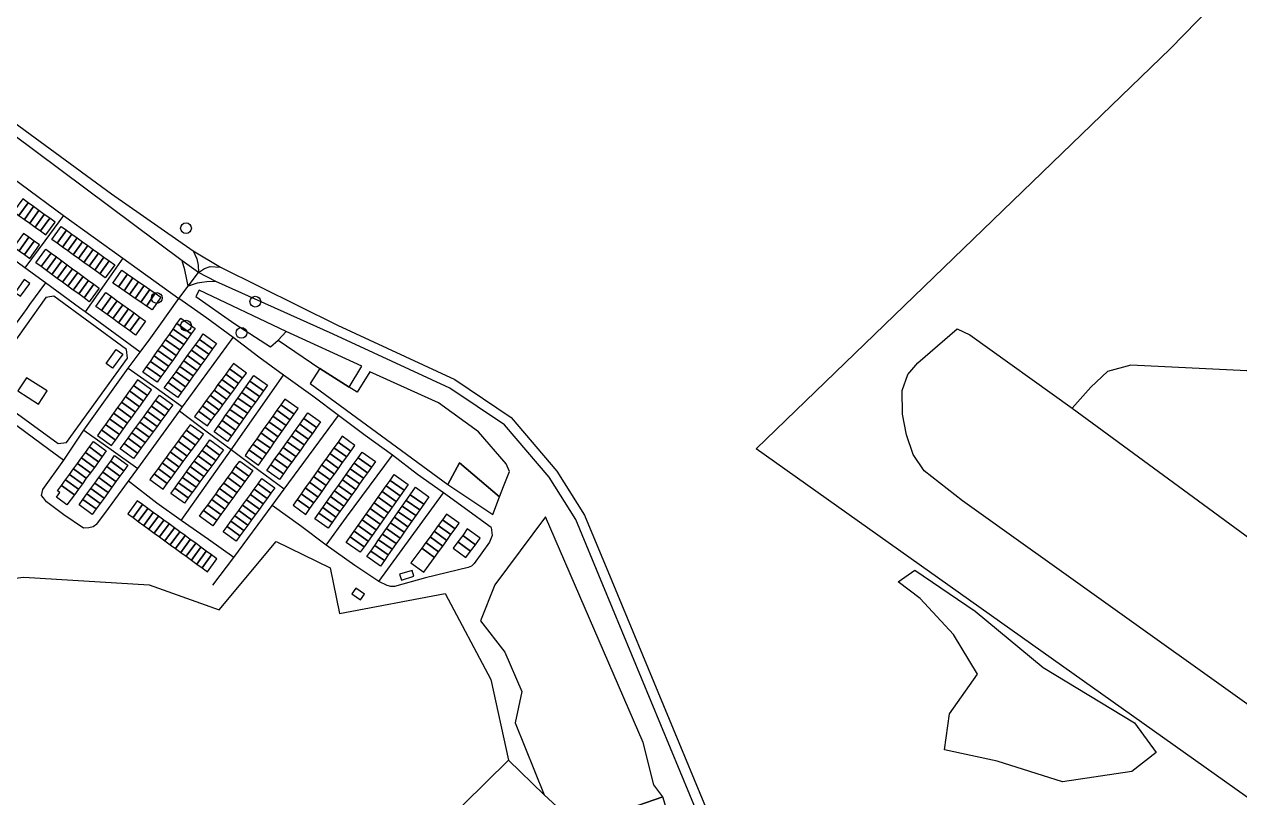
# Model space of a CAD drawing. Header units: metres. Extents: x 11276530 to 11306586, y 355867 to 367650.
# Drawn here: x 11291141 to 11292273, y 359046 to 359766 of the extents above; entities that cross this region are included whole.
import ezdxf

# ---------------------------------------------------------------- set-up
doc = ezdxf.new("R2010")
doc.units = ezdxf.units.M
for name, color, linetype in [('AMENITY', 6, 'Continuous'), ('BUILDING', 8, 'Continuous'), ('HIGHWAY_OTHER', 7, 'Continuous'), ('HIGHWAY_RESIDENTIAL', 7, 'Continuous'), ('HIGHWAY_SECONDARY', 4, 'Continuous'), ('HIGHWAY_SERVICE', 8, 'Continuous'), ('LANDUSE', 2, 'Continuous'), ('MISC', 8, 'Continuous'), ('NATURAL_OTHER', 7, 'Continuous'), ('NATURAL_WATER', 5, 'Continuous')]:
    doc.layers.add(name, color=color, linetype=linetype)

msp = doc.modelspace()

# ---------------------------------------------------------------- linework, layer by layer
at = {"layer": 'AMENITY'}
for centre in [(11291264.8, 359511.1), (11291292, 359485.3), (11291343.6, 359478.6)]:
    msp.add_circle(centre, 5, dxfattribs=at)
at = {"layer": 'BUILDING'}
for points in [[(11291131.5, 359591.5), (11291136.5, 359587.9), (11291145.1, 359599.8), (11291140.1, 359603.4), (11291131.5, 359591.5)], [(11291136.5, 359587.9), (11291141.6, 359584.3), (11291150.1, 359596.2), (11291145.1, 359599.8), (11291136.5, 359587.9)], [(11291141.6, 359584.3), (11291146.6, 359580.7), (11291155.1, 359592.6), (11291150.1, 359596.2), (11291141.6, 359584.3)], [(11291146.6, 359580.7), (11291151.6, 359577.1), (11291160.1, 359589), (11291155.1, 359592.6), (11291146.6, 359580.7)], [(11291151.6, 359577.1), (11291156.6, 359573.5), (11291165.1, 359585.4), (11291160.1, 359589), (11291151.6, 359577.1)], [(11291156.6, 359573.5), (11291161.6, 359569.9), (11291170.1, 359581.8), (11291165.1, 359585.4), (11291156.6, 359573.5)], [(11291131.7, 359558.7), (11291136.7, 359555.1), (11291145.7, 359567.7), (11291140.8, 359571.3), (11291131.7, 359558.7)], [(11291175.7, 359577.8), (11291180.7, 359574.2), (11291172.1, 359562.1), (11291167.1, 359565.7), (11291175.7, 359577.8)], [(11291180.7, 359574.2), (11291185.7, 359570.6), (11291177, 359558.5), (11291172.1, 359562.1), (11291180.7, 359574.2)], [(11291185.7, 359570.6), (11291190.7, 359567), (11291182, 359555), (11291177, 359558.5), (11291185.7, 359570.6)], [(11291136.7, 359555.1), (11291141.6, 359551.6), (11291150.7, 359564.1), (11291145.7, 359567.7), (11291136.7, 359555.1)], [(11291141.6, 359551.6), (11291146.6, 359548), (11291155.6, 359560.6), (11291150.7, 359564.1), (11291141.6, 359551.6)], [(11291190.7, 359567), (11291195.7, 359563.5), (11291187, 359551.4), (11291182, 359555), (11291190.7, 359567)], [(11291195.7, 359563.5), (11291200.7, 359559.9), (11291192, 359547.8), (11291187, 359551.4), (11291195.7, 359563.5)], [(11291200.7, 359559.9), (11291205.6, 359556.3), (11291197, 359544.2), (11291192, 359547.8), (11291200.7, 359559.9)], [(11291161.4, 359556.5), (11291166.4, 359552.9), (11291157.2, 359540.3), (11291152.2, 359543.9), (11291161.4, 359556.5)], [(11291166.4, 359552.9), (11291171.4, 359549.3), (11291162.2, 359536.6), (11291157.2, 359540.3), (11291166.4, 359552.9)], [(11291171.4, 359549.3), (11291176.3, 359545.6), (11291167.2, 359533), (11291162.2, 359536.6), (11291171.4, 359549.3)], [(11291205.6, 359556.3), (11291210.6, 359552.7), (11291202, 359540.7), (11291197, 359544.2), (11291205.6, 359556.3)], [(11291210.6, 359552.7), (11291215.6, 359549.2), (11291207, 359537.1), (11291202, 359540.7), (11291210.6, 359552.7)], [(11291215.6, 359549.2), (11291220.6, 359545.6), (11291211.9, 359533.5), (11291207, 359537.1), (11291215.6, 359549.2)], [(11291176.3, 359545.6), (11291181.3, 359542), (11291172.1, 359529.4), (11291167.2, 359533), (11291176.3, 359545.6)], [(11291181.3, 359542), (11291186.3, 359538.4), (11291177.1, 359525.8), (11291172.1, 359529.4), (11291181.3, 359542)], [(11291186.3, 359538.4), (11291191.3, 359534.7), (11291182.1, 359522.1), (11291177.1, 359525.8), (11291186.3, 359538.4)], [(11291220.6, 359545.6), (11291225.6, 359542), (11291216.9, 359529.9), (11291211.9, 359533.5), (11291220.6, 359545.6)], [(11291232.2, 359537), (11291237.4, 359533.4), (11291229.1, 359521.4), (11291223.9, 359525), (11291232.2, 359537)], [(11291133, 359516.3), (11291138, 359512.7), (11291146.5, 359524.7), (11291141.4, 359528.3), (11291133, 359516.3)], [(11291191.3, 359534.7), (11291196.3, 359531.1), (11291187.1, 359518.5), (11291182.1, 359522.1), (11291191.3, 359534.7)], [(11291196.3, 359531.1), (11291201.3, 359527.5), (11291192.1, 359514.9), (11291187.1, 359518.5), (11291196.3, 359531.1)], [(11291201.3, 359527.5), (11291206.2, 359523.9), (11291197.1, 359511.3), (11291192.1, 359514.9), (11291201.3, 359527.5)], [(11291237.4, 359533.4), (11291242.6, 359529.8), (11291234.3, 359517.8), (11291229.1, 359521.4), (11291237.4, 359533.4)], [(11291242.6, 359529.8), (11291247.8, 359526.3), (11291239.5, 359514.3), (11291234.3, 359517.8), (11291242.6, 359529.8)], [(11291247.8, 359526.3), (11291253, 359522.7), (11291244.7, 359510.7), (11291239.5, 359514.3), (11291247.8, 359526.3)], [(11291206.2, 359523.9), (11291211.2, 359520.2), (11291202, 359507.6), (11291197.1, 359511.3), (11291206.2, 359523.9)], [(11291217.4, 359516.3), (11291222.7, 359512.4), (11291213.3, 359499.5), (11291208, 359503.3), (11291217.4, 359516.3)], [(11291253, 359522.7), (11291258.2, 359519.1), (11291249.9, 359507.1), (11291244.7, 359510.7), (11291253, 359522.7)], [(11291258.2, 359519.1), (11291263.4, 359515.6), (11291255.2, 359503.6), (11291249.9, 359507.1), (11291258.2, 359519.1)], [(11291263.4, 359515.6), (11291268.6, 359512), (11291260.4, 359500), (11291255.2, 359503.6), (11291263.4, 359515.6)], [(11291222.7, 359512.4), (11291228, 359508.6), (11291218.6, 359495.7), (11291213.3, 359499.5), (11291222.7, 359512.4)], [(11291228, 359508.6), (11291233.2, 359504.8), (11291223.9, 359491.9), (11291218.6, 359495.7), (11291228, 359508.6)], [(11291233.2, 359504.8), (11291238.5, 359501), (11291229.1, 359488.1), (11291223.9, 359491.9), (11291233.2, 359504.8)], [(11291238.5, 359501), (11291243.8, 359497.2), (11291234.4, 359484.2), (11291229.1, 359488.1), (11291238.5, 359501)], [(11291243.8, 359497.2), (11291249, 359493.4), (11291239.7, 359480.4), (11291234.4, 359484.2), (11291243.8, 359497.2)], [(11291249, 359493.4), (11291254.3, 359489.6), (11291244.9, 359476.6), (11291239.7, 359480.4), (11291249, 359493.4)], [(11291283.5, 359487.2), (11291287.1, 359492.2), (11291300.4, 359482.8), (11291296.9, 359477.8), (11291283.5, 359487.2)], [(11291276.5, 359477.1), (11291280, 359482.2), (11291293.4, 359472.7), (11291289.9, 359467.7), (11291276.5, 359477.1)], [(11291280, 359482.2), (11291283.5, 359487.2), (11291296.9, 359477.8), (11291293.4, 359472.7), (11291280, 359482.2)], [(11291269.4, 359467.1), (11291273, 359472.1), (11291286.3, 359462.7), (11291282.8, 359457.7), (11291269.4, 359467.1)], [(11291273, 359472.1), (11291276.5, 359477.1), (11291289.9, 359467.7), (11291286.3, 359462.7), (11291273, 359472.1)], [(11291300.7, 359467.6), (11291304.4, 359472.6), (11291316.8, 359463.7), (11291313.2, 359458.7), (11291300.7, 359467.6)], [(11291304.4, 359472.6), (11291308, 359477.6), (11291320.4, 359468.7), (11291316.8, 359463.7), (11291304.4, 359472.6)], [(11291258.9, 359452.1), (11291262.4, 359457.1), (11291275.7, 359447.7), (11291272.2, 359442.7), (11291258.9, 359452.1)], [(11291262.4, 359457.1), (11291265.9, 359462.1), (11291279.3, 359452.7), (11291275.7, 359447.7), (11291262.4, 359457.1)], [(11291265.9, 359462.1), (11291269.4, 359467.1), (11291282.8, 359457.7), (11291279.3, 359452.7), (11291265.9, 359462.1)], [(11291289.9, 359452.5), (11291293.5, 359457.5), (11291305.9, 359448.6), (11291302.3, 359443.6), (11291289.9, 359452.5)], [(11291293.5, 359457.5), (11291297.1, 359462.5), (11291309.6, 359453.6), (11291305.9, 359448.6), (11291293.5, 359457.5)], [(11291297.1, 359462.5), (11291300.7, 359467.6), (11291313.2, 359458.7), (11291309.6, 359453.6), (11291297.1, 359462.5)], [(11291251.8, 359442.1), (11291255.3, 359447.1), (11291268.7, 359437.7), (11291265.2, 359432.7), (11291251.8, 359442.1)], [(11291255.3, 359447.1), (11291258.9, 359452.1), (11291272.2, 359442.7), (11291268.7, 359437.7), (11291255.3, 359447.1)], [(11291282.7, 359442.4), (11291286.3, 359447.4), (11291298.7, 359438.5), (11291295.1, 359433.5), (11291282.7, 359442.4)], [(11291286.3, 359447.4), (11291289.9, 359452.5), (11291302.3, 359443.6), (11291298.7, 359438.5), (11291286.3, 359447.4)], [(11291344.6, 359436.3), (11291348.2, 359441.2), (11291336.2, 359450), (11291332.6, 359445.1), (11291344.6, 359436.3)], [(11291256.2, 359420.3), (11291259.9, 359425.5), (11291246.9, 359434.9), (11291243.2, 359429.7), (11291256.2, 359420.3)], [(11291275.4, 359432.3), (11291279.1, 359437.4), (11291291.5, 359428.4), (11291287.9, 359423.4), (11291275.4, 359432.3)], [(11291279.1, 359437.4), (11291282.7, 359442.4), (11291295.1, 359433.5), (11291291.5, 359428.4), (11291279.1, 359437.4)], [(11291333.7, 359421.5), (11291337.3, 359426.5), (11291325.4, 359435.3), (11291321.7, 359430.4), (11291333.7, 359421.5)], [(11291337.3, 359426.5), (11291340.9, 359431.4), (11291329, 359440.2), (11291325.4, 359435.3), (11291337.3, 359426.5)], [(11291340.9, 359431.4), (11291344.6, 359436.3), (11291332.6, 359445.1), (11291329, 359440.2), (11291340.9, 359431.4)], [(11291351.4, 359433.6), (11291355.2, 359438.8), (11291367.7, 359429.9), (11291364, 359424.6), (11291351.4, 359433.6)], [(11291248.7, 359409.9), (11291252.5, 359415.1), (11291239.4, 359424.5), (11291235.7, 359419.3), (11291248.7, 359409.9)], [(11291252.5, 359415.1), (11291256.2, 359420.3), (11291243.2, 359429.7), (11291239.4, 359424.5), (11291252.5, 359415.1)], [(11291271.8, 359427.3), (11291275.4, 359432.3), (11291287.9, 359423.4), (11291284.3, 359418.4), (11291271.8, 359427.3)], [(11291326.4, 359411.7), (11291330, 359416.6), (11291318.1, 359425.4), (11291314.5, 359420.5), (11291326.4, 359411.7)], [(11291330, 359416.6), (11291333.7, 359421.5), (11291321.7, 359430.4), (11291318.1, 359425.4), (11291330, 359416.6)], [(11291340.3, 359417.9), (11291344, 359423.1), (11291356.6, 359414.2), (11291352.8, 359409), (11291340.3, 359417.9)], [(11291344, 359423.1), (11291347.7, 359428.3), (11291360.3, 359419.4), (11291356.6, 359414.2), (11291344, 359423.1)], [(11291347.7, 359428.3), (11291351.4, 359433.6), (11291364, 359424.6), (11291360.3, 359419.4), (11291347.7, 359428.3)], [(11291241.2, 359399.6), (11291245, 359404.8), (11291232, 359414.2), (11291228.2, 359409), (11291241.2, 359399.6)], [(11291245, 359404.8), (11291248.7, 359409.9), (11291235.7, 359419.3), (11291232, 359414.2), (11291245, 359404.8)], [(11291260, 359410.5), (11291263.7, 359415.5), (11291276, 359406.5), (11291272.3, 359401.5), (11291260, 359410.5)], [(11291263.7, 359415.5), (11291267.4, 359420.5), (11291279.7, 359411.5), (11291276, 359406.5), (11291263.7, 359415.5)], [(11291319.1, 359401.9), (11291322.8, 359406.8), (11291310.8, 359415.6), (11291307.2, 359410.7), (11291319.1, 359401.9)], [(11291322.8, 359406.8), (11291326.4, 359411.7), (11291314.5, 359420.5), (11291310.8, 359415.6), (11291322.8, 359406.8)], [(11291332.9, 359407.4), (11291336.6, 359412.6), (11291349.1, 359403.8), (11291345.4, 359398.5), (11291332.9, 359407.4)], [(11291336.6, 359412.6), (11291340.3, 359417.9), (11291352.8, 359409), (11291349.1, 359403.8), (11291336.6, 359412.6)], [(11291389, 359397.7), (11291392.7, 359403), (11291380.2, 359411.7), (11291376.5, 359406.5), (11291389, 359397.7)], [(11291392.7, 359403), (11291396.4, 359408.2), (11291383.9, 359417), (11291380.2, 359411.7), (11291392.7, 359403)], [(11291233.8, 359389.2), (11291237.5, 359394.4), (11291224.5, 359403.8), (11291220.7, 359398.6), (11291233.8, 359389.2)], [(11291237.5, 359394.4), (11291241.2, 359399.6), (11291228.2, 359409), (11291224.5, 359403.8), (11291237.5, 359394.4)], [(11291249, 359395.5), (11291252.7, 359400.5), (11291265, 359391.5), (11291261.3, 359386.5), (11291249, 359395.5)], [(11291252.7, 359400.5), (11291256.3, 359405.5), (11291268.7, 359396.5), (11291265, 359391.5), (11291252.7, 359400.5)], [(11291256.3, 359405.5), (11291260, 359410.5), (11291272.3, 359401.5), (11291268.7, 359396.5), (11291256.3, 359405.5)], [(11291311.9, 359392), (11291315.5, 359397), (11291303.6, 359405.8), (11291299.9, 359400.9), (11291311.9, 359392)], [(11291315.5, 359397), (11291319.1, 359401.9), (11291307.2, 359410.7), (11291303.6, 359405.8), (11291315.5, 359397)], [(11291325.5, 359397), (11291329.2, 359402.2), (11291341.7, 359393.3), (11291338, 359388.1), (11291325.5, 359397)], [(11291329.2, 359402.2), (11291332.9, 359407.4), (11291345.4, 359398.5), (11291341.7, 359393.3), (11291329.2, 359402.2)], [(11291381.6, 359387.2), (11291385.3, 359392.4), (11291372.8, 359401.2), (11291369.1, 359395.9), (11291381.6, 359387.2)], [(11291385.3, 359392.4), (11291389, 359397.7), (11291376.5, 359406.5), (11291372.8, 359401.2), (11291385.3, 359392.4)], [(11291401.6, 359398.8), (11291405.4, 359404.2), (11291417.3, 359395.8), (11291413.4, 359390.4), (11291401.6, 359398.8)], [(11291226.3, 359378.8), (11291230, 359384), (11291217, 359393.4), (11291213.2, 359388.2), (11291226.3, 359378.8)], [(11291230, 359384), (11291233.8, 359389.2), (11291220.7, 359398.6), (11291217, 359393.4), (11291230, 359384)], [(11291241.7, 359385.5), (11291245.3, 359390.5), (11291257.7, 359381.5), (11291254, 359376.5), (11291241.7, 359385.5)], [(11291245.3, 359390.5), (11291249, 359395.5), (11291261.3, 359386.5), (11291257.7, 359381.5), (11291245.3, 359390.5)], [(11291304.4, 359379.1), (11291308.2, 359384.2), (11291295.9, 359393.1), (11291292.2, 359388.1), (11291304.4, 359379.1)], [(11291318.1, 359386.5), (11291321.8, 359391.8), (11291334.3, 359382.8), (11291330.6, 359377.6), (11291318.1, 359386.5)], [(11291321.8, 359391.8), (11291325.5, 359397), (11291338, 359388.1), (11291334.3, 359382.8), (11291321.8, 359391.8)], [(11291374.2, 359376.6), (11291377.9, 359381.9), (11291365.4, 359390.7), (11291361.7, 359385.4), (11291374.2, 359376.6)], [(11291377.9, 359381.9), (11291381.6, 359387.2), (11291369.1, 359395.9), (11291365.4, 359390.7), (11291377.9, 359381.9)], [(11291393.9, 359388.1), (11291397.8, 359393.5), (11291409.6, 359385), (11291405.8, 359379.7), (11291393.9, 359388.1)], [(11291397.8, 359393.5), (11291401.6, 359398.8), (11291413.4, 359390.4), (11291409.6, 359385), (11291397.8, 359393.5)], [(11291222.5, 359373.6), (11291226.3, 359378.8), (11291213.2, 359388.2), (11291209.5, 359383), (11291222.5, 359373.6)], [(11291234.3, 359375.5), (11291238, 359380.5), (11291250.3, 359371.5), (11291246.7, 359366.5), (11291234.3, 359375.5)], [(11291238, 359380.5), (11291241.7, 359385.5), (11291254, 359376.5), (11291250.3, 359371.5), (11291238, 359380.5)], [(11291293.2, 359363.8), (11291296.9, 359368.9), (11291284.7, 359377.9), (11291280.9, 359372.8), (11291293.2, 359363.8)], [(11291296.9, 359368.9), (11291300.7, 359374), (11291288.4, 359383), (11291284.7, 359377.9), (11291296.9, 359368.9)], [(11291300.7, 359374), (11291304.4, 359379.1), (11291292.2, 359388.1), (11291288.4, 359383), (11291300.7, 359374)], [(11291310.6, 359374), (11291314.2, 359379), (11291326.8, 359369.8), (11291323.2, 359364.8), (11291310.6, 359374)], [(11291366.8, 359366.1), (11291370.5, 359371.4), (11291358, 359380.1), (11291354.3, 359374.9), (11291366.8, 359366.1)], [(11291370.5, 359371.4), (11291374.2, 359376.6), (11291361.7, 359385.4), (11291358, 359380.1), (11291370.5, 359371.4)], [(11291386.3, 359377.3), (11291390.1, 359382.7), (11291401.9, 359374.3), (11291398.1, 359368.9), (11291386.3, 359377.3)], [(11291390.1, 359382.7), (11291393.9, 359388.1), (11291405.8, 359379.7), (11291401.9, 359374.3), (11291390.1, 359382.7)], [(11291445.4, 359368.5), (11291449.2, 359373.8), (11291437.3, 359382.3), (11291433.5, 359376.9), (11291445.4, 359368.5)], [(11291194.7, 359362.2), (11291198.4, 359367.3), (11291210.4, 359358.5), (11291206.7, 359353.4), (11291194.7, 359362.2)], [(11291198.4, 359367.3), (11291202.1, 359372.4), (11291214.1, 359363.6), (11291210.4, 359358.5), (11291198.4, 359367.3)], [(11291202.1, 359372.4), (11291205.8, 359377.5), (11291217.8, 359368.7), (11291214.1, 359363.6), (11291202.1, 359372.4)], [(11291230.7, 359370.5), (11291234.3, 359375.5), (11291246.7, 359366.5), (11291243, 359361.5), (11291230.7, 359370.5)], [(11291285.7, 359353.6), (11291289.4, 359358.7), (11291277.2, 359367.7), (11291273.4, 359362.6), (11291285.7, 359353.6)], [(11291289.4, 359358.7), (11291293.2, 359363.8), (11291280.9, 359372.8), (11291277.2, 359367.7), (11291289.4, 359358.7)], [(11291303.3, 359364), (11291306.9, 359369), (11291319.6, 359359.8), (11291315.9, 359354.8), (11291303.3, 359364)], [(11291306.9, 359369), (11291310.6, 359374), (11291323.2, 359364.8), (11291319.6, 359359.8), (11291306.9, 359369)], [(11291359.4, 359355.5), (11291363.1, 359360.8), (11291350.6, 359369.6), (11291346.9, 359364.3), (11291359.4, 359355.5)], [(11291363.1, 359360.8), (11291366.8, 359366.1), (11291354.3, 359374.9), (11291350.6, 359369.6), (11291363.1, 359360.8)], [(11291374.8, 359361.2), (11291378.6, 359366.6), (11291390.4, 359358.2), (11291386.6, 359352.8), (11291374.8, 359361.2)], [(11291378.6, 359366.6), (11291382.4, 359372), (11291394.3, 359363.5), (11291390.4, 359358.2), (11291378.6, 359366.6)], [(11291382.4, 359372), (11291386.3, 359377.3), (11291398.1, 359368.9), (11291394.3, 359363.5), (11291382.4, 359372)], [(11291437.7, 359357.8), (11291441.6, 359363.1), (11291429.7, 359371.6), (11291425.8, 359366.2), (11291437.7, 359357.8)], [(11291441.6, 359363.1), (11291445.4, 359368.5), (11291433.5, 359376.9), (11291429.7, 359371.6), (11291441.6, 359363.1)], [(11291452.2, 359362.4), (11291455.9, 359367.5), (11291468.3, 359358.7), (11291464.6, 359353.5), (11291452.2, 359362.4)], [(11291187.2, 359351.9), (11291190.9, 359357), (11291203, 359348.3), (11291199.2, 359343.2), (11291187.2, 359351.9)], [(11291190.9, 359357), (11291194.7, 359362.2), (11291206.7, 359353.4), (11291203, 359348.3), (11291190.9, 359357)], [(11291218.2, 359354.1), (11291221.9, 359359.2), (11291234.2, 359350.3), (11291230.5, 359345.2), (11291218.2, 359354.1)], [(11291221.9, 359359.2), (11291225.5, 359364.3), (11291237.8, 359355.4), (11291234.2, 359350.3), (11291221.9, 359359.2)], [(11291278.2, 359343.4), (11291281.9, 359348.5), (11291269.7, 359357.5), (11291266, 359352.4), (11291278.2, 359343.4)], [(11291281.9, 359348.5), (11291285.7, 359353.6), (11291273.4, 359362.6), (11291269.7, 359357.5), (11291281.9, 359348.5)], [(11291296, 359354.1), (11291299.7, 359359.1), (11291312.3, 359349.9), (11291308.7, 359344.9), (11291296, 359354.1)], [(11291299.7, 359359.1), (11291303.3, 359364), (11291315.9, 359354.8), (11291312.3, 359349.9), (11291299.7, 359359.1)], [(11291338.2, 359354.1), (11291342, 359359.2), (11291354.1, 359350.4), (11291350.4, 359345.3), (11291338.2, 359354.1)], [(11291367.1, 359350.5), (11291371, 359355.9), (11291382.8, 359347.4), (11291379, 359342.1), (11291367.1, 359350.5)], [(11291371, 359355.9), (11291374.8, 359361.2), (11291386.6, 359352.8), (11291382.8, 359347.4), (11291371, 359355.9)], [(11291426.3, 359341.7), (11291430.1, 359347.1), (11291418.2, 359355.6), (11291414.4, 359350.2), (11291426.3, 359341.7)], [(11291430.1, 359347.1), (11291433.9, 359352.4), (11291422, 359360.9), (11291418.2, 359355.6), (11291430.1, 359347.1)], [(11291433.9, 359352.4), (11291437.7, 359357.8), (11291425.8, 359366.2), (11291422, 359360.9), (11291433.9, 359352.4)], [(11291444.9, 359352.1), (11291448.6, 359357.2), (11291461, 359348.4), (11291457.3, 359343.2), (11291444.9, 359352.1)], [(11291448.6, 359357.2), (11291452.2, 359362.4), (11291464.6, 359353.5), (11291461, 359348.4), (11291448.6, 359357.2)], [(11291179.8, 359341.7), (11291183.5, 359346.8), (11291195.5, 359338.1), (11291191.8, 359333), (11291179.8, 359341.7)], [(11291183.5, 359346.8), (11291187.2, 359351.9), (11291199.2, 359343.2), (11291195.5, 359338.1), (11291183.5, 359346.8)], [(11291207.1, 359338.8), (11291210.8, 359343.9), (11291223.1, 359335), (11291219.4, 359329.9), (11291207.1, 359338.8)], [(11291210.8, 359343.9), (11291214.5, 359349), (11291226.8, 359340.1), (11291223.1, 359335), (11291210.8, 359343.9)], [(11291214.5, 359349), (11291218.2, 359354.1), (11291230.5, 359345.2), (11291226.8, 359340.1), (11291214.5, 359349)], [(11291270.6, 359333.2), (11291274.4, 359338.3), (11291262.2, 359347.3), (11291258.4, 359342.2), (11291270.6, 359333.2)], [(11291274.4, 359338.3), (11291278.2, 359343.4), (11291266, 359352.4), (11291262.2, 359347.3), (11291274.4, 359338.3)], [(11291285.1, 359339.1), (11291288.8, 359344.1), (11291301.4, 359334.9), (11291297.8, 359329.9), (11291285.1, 359339.1)], [(11291288.8, 359344.1), (11291292.4, 359349.1), (11291305, 359339.9), (11291301.4, 359334.9), (11291288.8, 359344.1)], [(11291292.4, 359349.1), (11291296, 359354.1), (11291308.7, 359344.9), (11291305, 359339.9), (11291292.4, 359349.1)], [(11291327.1, 359338.7), (11291330.8, 359343.9), (11291342.9, 359335), (11291339.2, 359329.9), (11291327.1, 359338.7)], [(11291330.8, 359343.9), (11291334.5, 359349), (11291346.6, 359340.2), (11291342.9, 359335), (11291330.8, 359343.9)], [(11291334.5, 359349), (11291338.2, 359354.1), (11291350.4, 359345.3), (11291346.6, 359340.2), (11291334.5, 359349)], [(11291418.7, 359331), (11291422.5, 359336.4), (11291410.6, 359344.9), (11291406.8, 359339.5), (11291418.7, 359331)], [(11291422.5, 359336.4), (11291426.3, 359341.7), (11291414.4, 359350.2), (11291410.6, 359344.9), (11291422.5, 359336.4)], [(11291437.5, 359341.7), (11291441.2, 359346.9), (11291453.6, 359338.1), (11291450, 359332.9), (11291437.5, 359341.7)], [(11291441.2, 359346.9), (11291444.9, 359352.1), (11291457.3, 359343.2), (11291453.6, 359338.1), (11291441.2, 359346.9)], [(11291482, 359341.3), (11291485.8, 359346.6), (11291498.7, 359337.4), (11291495, 359332.1), (11291482, 359341.3)], [(11291172.3, 359331.5), (11291176.1, 359336.6), (11291188.1, 359327.9), (11291181.2, 359318.4), (11291171.5, 359325.5), (11291174.6, 359329.9), (11291172.3, 359331.5)], [(11291176.1, 359336.6), (11291179.8, 359341.7), (11291191.8, 359333), (11291188.1, 359327.9), (11291176.1, 359336.6)], [(11291199.8, 359328.6), (11291203.4, 359333.7), (11291215.7, 359324.8), (11291212, 359319.8), (11291199.8, 359328.6)], [(11291203.4, 359333.7), (11291207.1, 359338.8), (11291219.4, 359329.9), (11291215.7, 359324.8), (11291203.4, 359333.7)], [(11291277.9, 359329.1), (11291281.5, 359334.1), (11291294.1, 359324.9), (11291290.5, 359319.9), (11291277.9, 359329.1)], [(11291281.5, 359334.1), (11291285.1, 359339.1), (11291297.8, 359329.9), (11291294.1, 359324.9), (11291281.5, 359334.1)], [(11291319.6, 359328.5), (11291323.3, 359333.6), (11291335.5, 359324.8), (11291331.8, 359319.7), (11291319.6, 359328.5)], [(11291323.3, 359333.6), (11291327.1, 359338.7), (11291339.2, 359329.9), (11291335.5, 359324.8), (11291323.3, 359333.6)], [(11291351.9, 359328.2), (11291355.5, 359333.2), (11291367.5, 359324.5), (11291363.9, 359319.5), (11291351.9, 359328.2)], [(11291355.5, 359333.2), (11291359.1, 359338.2), (11291371.1, 359329.5), (11291367.5, 359324.5), (11291355.5, 359333.2)], [(11291359.1, 359338.2), (11291362.7, 359343.1), (11291374.7, 359334.4), (11291371.1, 359329.5), (11291359.1, 359338.2)], [(11291411.1, 359320.3), (11291414.9, 359325.7), (11291403, 359334.2), (11291399.2, 359328.8), (11291411.1, 359320.3)], [(11291414.9, 359325.7), (11291418.7, 359331), (11291406.8, 359339.5), (11291403, 359334.2), (11291414.9, 359325.7)], [(11291430.2, 359331.4), (11291433.9, 359336.6), (11291446.3, 359327.7), (11291442.6, 359322.6), (11291430.2, 359331.4)], [(11291433.9, 359336.6), (11291437.5, 359341.7), (11291450, 359332.9), (11291446.3, 359327.7), (11291433.9, 359336.6)], [(11291474.6, 359330.8), (11291478.3, 359336.1), (11291491.3, 359326.9), (11291487.5, 359321.6), (11291474.6, 359330.8)], [(11291478.3, 359336.1), (11291482, 359341.3), (11291495, 359332.1), (11291491.3, 359326.9), (11291478.3, 359336.1)], [(11291500.6, 359327.9), (11291505.5, 359334.9), (11291518.1, 359326.1), (11291513.2, 359319.1), (11291500.6, 359327.9)], [(11291192.4, 359318.5), (11291196.1, 359323.6), (11291208.4, 359314.7), (11291204.7, 359309.6), (11291192.4, 359318.5)], [(11291196.1, 359323.6), (11291199.8, 359328.6), (11291212, 359319.8), (11291208.4, 359314.7), (11291196.1, 359323.6)], [(11291237.7, 359310.2), (11291242.7, 359306.6), (11291251.5, 359318.7), (11291246.5, 359322.3), (11291237.7, 359310.2)], [(11291312.2, 359318.2), (11291315.9, 359323.4), (11291328, 359314.5), (11291324.3, 359309.4), (11291312.2, 359318.2)], [(11291315.9, 359323.4), (11291319.6, 359328.5), (11291331.8, 359319.7), (11291328, 359314.5), (11291315.9, 359323.4)], [(11291344.7, 359318.2), (11291348.3, 359323.2), (11291360.3, 359314.5), (11291356.7, 359309.5), (11291344.7, 359318.2)], [(11291348.3, 359323.2), (11291351.9, 359328.2), (11291363.9, 359319.5), (11291360.3, 359314.5), (11291348.3, 359323.2)], [(11291403.5, 359309.6), (11291407.3, 359315), (11291395.4, 359323.5), (11291391.6, 359318.1), (11291403.5, 359309.6)], [(11291407.3, 359315), (11291411.1, 359320.3), (11291399.2, 359328.8), (11291395.4, 359323.5), (11291407.3, 359315)], [(11291419.2, 359315.9), (11291422.9, 359321.1), (11291435.3, 359312.3), (11291431.6, 359307.1), (11291419.2, 359315.9)], [(11291422.9, 359321.1), (11291426.5, 359326.3), (11291439, 359317.4), (11291435.3, 359312.3), (11291422.9, 359321.1)], [(11291426.5, 359326.3), (11291430.2, 359331.4), (11291442.6, 359322.6), (11291439, 359317.4), (11291426.5, 359326.3)], [(11291467.1, 359320.3), (11291470.9, 359325.5), (11291483.8, 359316.4), (11291480.1, 359311.1), (11291467.1, 359320.3)], [(11291470.9, 359325.5), (11291474.6, 359330.8), (11291487.5, 359321.6), (11291483.8, 359316.4), (11291470.9, 359325.5)], [(11291493.3, 359317.4), (11291496.9, 359322.6), (11291509.5, 359313.8), (11291505.8, 359308.6), (11291493.3, 359317.4)], [(11291496.9, 359322.6), (11291500.6, 359327.9), (11291513.2, 359319.1), (11291509.5, 359313.8), (11291496.9, 359322.6)], [(11291242.7, 359306.6), (11291247.6, 359303), (11291256.4, 359315.1), (11291251.5, 359318.7), (11291242.7, 359306.6)], [(11291247.6, 359303), (11291252.6, 359299.4), (11291261.4, 359311.5), (11291256.4, 359315.1), (11291247.6, 359303)], [(11291252.6, 359299.4), (11291257.5, 359295.8), (11291266.3, 359307.9), (11291261.4, 359311.5), (11291252.6, 359299.4)], [(11291304.7, 359308), (11291308.4, 359313.1), (11291320.6, 359304.3), (11291316.9, 359299.1), (11291304.7, 359308)], [(11291308.4, 359313.1), (11291312.2, 359318.2), (11291324.3, 359309.4), (11291320.6, 359304.3), (11291308.4, 359313.1)], [(11291337.5, 359308.3), (11291341.1, 359313.2), (11291353.1, 359304.5), (11291349.5, 359299.5), (11291337.5, 359308.3)], [(11291341.1, 359313.2), (11291344.7, 359318.2), (11291356.7, 359309.5), (11291353.1, 359304.5), (11291341.1, 359313.2)], [(11291411.8, 359305.6), (11291415.5, 359310.8), (11291427.9, 359301.9), (11291424.3, 359296.8), (11291411.8, 359305.6)], [(11291415.5, 359310.8), (11291419.2, 359315.9), (11291431.6, 359307.1), (11291427.9, 359301.9), (11291415.5, 359310.8)], [(11291456, 359304.5), (11291459.7, 359309.8), (11291472.6, 359300.6), (11291468.9, 359295.3), (11291456, 359304.5)], [(11291459.7, 359309.8), (11291463.4, 359315), (11291476.4, 359305.8), (11291472.6, 359300.6), (11291459.7, 359309.8)], [(11291463.4, 359315), (11291467.1, 359320.3), (11291480.1, 359311.1), (11291476.4, 359305.8), (11291463.4, 359315)], [(11291485.9, 359306.9), (11291489.6, 359312.1), (11291502.2, 359303.3), (11291498.5, 359298.1), (11291485.9, 359306.9)], [(11291489.6, 359312.1), (11291493.3, 359317.4), (11291505.8, 359308.6), (11291502.2, 359303.3), (11291489.6, 359312.1)], [(11291542.4, 359296.1), (11291546.3, 359301.4), (11291534.4, 359309.9), (11291530.6, 359304.6), (11291542.4, 359296.1)], [(11291257.5, 359295.8), (11291262.5, 359292.2), (11291271.3, 359304.3), (11291266.3, 359307.9), (11291257.5, 359295.8)], [(11291262.5, 359292.2), (11291267.4, 359288.6), (11291276.2, 359300.7), (11291271.3, 359304.3), (11291262.5, 359292.2)], [(11291267.4, 359288.6), (11291272.4, 359285), (11291281.2, 359297.1), (11291276.2, 359300.7), (11291267.4, 359288.6)], [(11291330.2, 359298.3), (11291333.8, 359303.3), (11291345.9, 359294.6), (11291342.2, 359289.6), (11291330.2, 359298.3)], [(11291333.8, 359303.3), (11291337.5, 359308.3), (11291349.5, 359299.5), (11291345.9, 359294.6), (11291333.8, 359303.3)], [(11291448.5, 359294), (11291452.2, 359299.2), (11291465.2, 359290.1), (11291461.4, 359284.8), (11291448.5, 359294)], [(11291452.2, 359299.2), (11291456, 359304.5), (11291468.9, 359295.3), (11291465.2, 359290.1), (11291452.2, 359299.2)], [(11291478.6, 359296.4), (11291482.3, 359301.7), (11291494.9, 359292.9), (11291491.2, 359287.6), (11291478.6, 359296.4)], [(11291482.3, 359301.7), (11291485.9, 359306.9), (11291498.5, 359298.1), (11291494.9, 359292.9), (11291482.3, 359301.7)], [(11291534.8, 359285.4), (11291538.6, 359290.8), (11291526.8, 359299.3), (11291522.9, 359294), (11291534.8, 359285.4)], [(11291538.6, 359290.8), (11291542.4, 359296.1), (11291530.6, 359304.6), (11291526.8, 359299.3), (11291538.6, 359290.8)], [(11291272.4, 359285), (11291277.3, 359281.4), (11291286.1, 359293.5), (11291281.2, 359297.1), (11291272.4, 359285)], [(11291277.3, 359281.4), (11291282.3, 359277.8), (11291291.1, 359289.9), (11291286.1, 359293.5), (11291277.3, 359281.4)], [(11291282.3, 359277.8), (11291287.2, 359274.2), (11291296, 359286.3), (11291291.1, 359289.9), (11291282.3, 359277.8)], [(11291326.6, 359293.3), (11291330.2, 359298.3), (11291342.2, 359289.6), (11291338.6, 359284.6), (11291326.6, 359293.3)], [(11291441, 359283.4), (11291444.8, 359288.7), (11291457.7, 359279.5), (11291454, 359274.3), (11291441, 359283.4)], [(11291444.8, 359288.7), (11291448.5, 359294), (11291461.4, 359284.8), (11291457.7, 359279.5), (11291444.8, 359288.7)], [(11291471.3, 359286), (11291475, 359291.2), (11291487.6, 359282.4), (11291483.9, 359277.2), (11291471.3, 359286)], [(11291475, 359291.2), (11291478.6, 359296.4), (11291491.2, 359287.6), (11291487.6, 359282.4), (11291475, 359291.2)], [(11291527.1, 359274.8), (11291531, 359280.1), (11291519.1, 359288.6), (11291515.3, 359283.3), (11291527.1, 359274.8)], [(11291531, 359280.1), (11291534.8, 359285.4), (11291522.9, 359294), (11291519.1, 359288.6), (11291531, 359280.1)], [(11291549.5, 359290.1), (11291545.1, 359284.2), (11291556.9, 359275.5), (11291561.3, 359281.4), (11291549.5, 359290.1)], [(11291553.8, 359296.1), (11291549.5, 359290.1), (11291561.3, 359281.4), (11291565.7, 359287.4), (11291553.8, 359296.1)], [(11291287.2, 359274.2), (11291292.2, 359270.6), (11291301, 359282.7), (11291296, 359286.3), (11291287.2, 359274.2)], [(11291292.2, 359270.6), (11291297.1, 359267), (11291305.9, 359279.1), (11291301, 359282.7), (11291292.2, 359270.6)], [(11291297.1, 359267), (11291302.1, 359263.4), (11291310.9, 359275.5), (11291305.9, 359279.1), (11291297.1, 359267)], [(11291464, 359275.5), (11291467.6, 359280.7), (11291480.2, 359271.9), (11291476.6, 359266.7), (11291464, 359275.5)], [(11291467.6, 359280.7), (11291471.3, 359286), (11291483.9, 359277.2), (11291480.2, 359271.9), (11291467.6, 359280.7)], [(11291513.2, 359255.7), (11291523.3, 359269.5), (11291511.5, 359278.1), (11291501.4, 359264.4), (11291513.2, 359255.7)], [(11291523.3, 359269.5), (11291527.1, 359274.8), (11291515.3, 359283.3), (11291511.5, 359278.1), (11291523.3, 359269.5)], [(11291545.1, 359284.2), (11291540.7, 359278.3), (11291552.5, 359269.5), (11291556.9, 359275.5), (11291545.1, 359284.2)], [(11291302.1, 359263.4), (11291307, 359259.8), (11291315.8, 359271.9), (11291310.9, 359275.5), (11291302.1, 359263.4)], [(11291307, 359259.8), (11291312, 359256.2), (11291320.8, 359268.3), (11291315.8, 359271.9), (11291307, 359259.8)], [(11291460.3, 359270.3), (11291464, 359275.5), (11291476.6, 359266.7), (11291472.9, 359261.5), (11291460.3, 359270.3)], [(11291492.5, 359248.5), (11291504.1, 359252), (11291502.5, 359257.4), (11291490.8, 359253.9), (11291492.5, 359248.5)]]:
    msp.add_lwpolyline(points, close=True, dxfattribs=at)
at = {"layer": 'HIGHWAY_OTHER'}
for points in [[(11291298.5, 359555.1), (11291302, 359547.7), (11291303.2, 359541.6), (11291303.5, 359534.9)], [(11291293.9, 359522), (11291292.4, 359529.9), (11291291.1, 359535.9), (11291290.8, 359537.4), (11291288.4, 359545.7)], [(11291303.5, 359534.9), (11291309.3, 359538.7), (11291314.5, 359540.4), (11291324.2, 359539.7)], [(11291319.9, 359526.6), (11291311.4, 359526.2), (11291306.6, 359525.5), (11291302.5, 359524.9), (11291293.9, 359522)], [(11292651.6, 359013.3), (11292641.5, 359011.3), (11292442.4, 359011.3), (11292431.6, 359017.6), (11292281.5, 359131.5), (11292014.7, 359322.3), (11291978.9, 359350.1), (11291968.9, 359365.5), (11291962.7, 359383.8), (11291958.9, 359402.9), (11291958.5, 359424.9), (11291963.9, 359439.9), (11291973.1, 359450.7), (11292009.7, 359482.3)], [(11292009.7, 359482.3), (11292021.7, 359476.7), (11292116.8, 359408.6), (11292291.5, 359280.4), (11292486.1, 359141), (11292669.8, 359137.4), (11292899.1, 359141.1)], [(11292815.7, 359275.8), (11292621.7, 359278.8), (11292510, 359279.4), (11292296, 359438.1), (11292279.5, 359443.4), (11292171.4, 359448.7), (11292149.6, 359442.8), (11292134.3, 359428.1), (11292116.8, 359408.6)]]:
    msp.add_lwpolyline(points, dxfattribs=at)
for centre in [(11291292, 359576.1), (11291356.5, 359507.7)]:
    msp.add_circle(centre, 5, dxfattribs=at)
at = {"layer": 'HIGHWAY_RESIDENTIAL'}
for points in [[(11290914.9, 359705.2), (11290933, 359730), (11290947.8, 359750.1), (11290952.2, 359751.8), (11290957.2, 359750.4), (11291024.4, 359700.9), (11291098.7, 359646.4), (11291178, 359588), (11291233.3, 359548.1), (11291285.4, 359510.6)], [(11291249.4, 359460.6), (11291198.1, 359498.1), (11291193, 359501.9), (11291161.1, 359525.2), (11291141.9, 359539.2), (11291122.9, 359553.2), (11291063, 359596.9), (11291040.3, 359613.5), (11291012, 359634.2), (11290988.5, 359651.4), (11290951, 359678.8), (11290914.9, 359705.2), (11290899.1, 359716.8)], [(11291161.1, 359525.2), (11291146.4, 359505), (11291143.7, 359501.3), (11291139.7, 359495.7), (11291124.7, 359475), (11291107.3, 359450.9), (11291089, 359425.5)], [(11291208.9, 359300.5), (11291205.6, 359297.9), (11291201.6, 359297), (11291196.7, 359296.9), (11291178.3, 359309.3), (11291162.1, 359321.3), (11291159.3, 359324.9), (11291157.5, 359327.3), (11291158.6, 359332.8), (11291178.2, 359360.2), (11291196.8, 359387.9), (11291238, 359445.7), (11291249.4, 359460.6), (11291259.1, 359473.9), (11291267, 359484.9), (11291285.4, 359510.6), (11291293.9, 359522), (11291303.5, 359534.9)], [(11291576, 359297.3), (11291570.3, 359301.5), (11291557.8, 359310.8), (11291531.7, 359329.8), (11291507.6, 359346.8), (11291484.1, 359364.8), (11291458.9, 359383.2), (11291434, 359401.6), (11291410, 359419.6), (11291382.8, 359439.2), (11291359.8, 359456), (11291335.8, 359474.2), (11291311.4, 359492.2), (11291285.4, 359510.6)], [(11290991.1, 359497), (11291040.5, 359460.6), (11291067.9, 359440.2), (11291089, 359425.5), (11291109.8, 359410.5), (11291118.4, 359404.1), (11291120.3, 359402.8), (11291164.3, 359370.4), (11291178.2, 359360.2)], [(11291208.9, 359300.5), (11291220, 359315), (11291238.4, 359340.4), (11291247, 359352.2), (11291285.9, 359405.6), (11291288.8, 359409.6), (11291335.8, 359474.2)], [(11291287.4, 359303.9), (11291333.9, 359369.8), (11291382.8, 359439.2)], [(11291317, 359243.8), (11291336.4, 359269.5), (11291372.1, 359317.8), (11291383.3, 359333), (11291434, 359401.6)], [(11291422.3, 359281), (11291441.5, 359307.1), (11291484.1, 359364.8)], [(11291336.4, 359269.5), (11291312.8, 359286.1), (11291287.4, 359303.9), (11291264.9, 359320), (11291238.4, 359340.4)], [(11291471.6, 359247.1), (11291531.7, 359329.8)], [(11291576, 359297.3), (11291576.9, 359290), (11291574.6, 359283.7), (11291560.3, 359263.9), (11291557.8, 359261.4), (11291554.7, 359260), (11291514.8, 359250.6), (11291486, 359242.6), (11291482.5, 359242.4), (11291479.1, 359243.3), (11291471.6, 359247.1), (11291449.1, 359262), (11291422.3, 359281), (11291398.6, 359298.8), (11291372.1, 359317.8)]]:
    msp.add_lwpolyline(points, dxfattribs=at)
at = {"layer": 'HIGHWAY_SECONDARY'}
for points in [[(11291823.8, 358896.4), (11291679.9, 359244), (11291654.7, 359304.7), (11291629.9, 359344.4), (11291588.4, 359392.9), (11291537.6, 359427.1), (11291429.1, 359477.5), (11291319.9, 359526.6), (11291303.5, 359534.9), (11291288.4, 359545.7), (11291106.9, 359681), (11291018.7, 359751.1), (11290984.6, 359785.5), (11290981.1, 359789.6), (11290967.8, 359806.1), (11290954.4, 359820.8), (11290931.8, 359855.3), (11290891, 359928.9), (11290870.1, 359979.8), (11290861.3, 360003.2), (11290841.4, 360074.3)], [(11290853.4, 360077.1), (11290877.2, 359996), (11290880.4, 359983.2), (11290896.2, 359941.2), (11290918.6, 359902.7), (11290942.9, 359862.4), (11290970.9, 359824.2), (11290984.9, 359805), (11290987.2, 359802.4), (11291024.8, 359760.9), (11291112.8, 359688.4), (11291222.5, 359608), (11291298.5, 359555.1), (11291324.2, 359539.7), (11291433.1, 359485.8), (11291542.2, 359435.1), (11291594.6, 359399.9), (11291637.3, 359349.9), (11291662.9, 359308.9), (11291688.4, 359247.6), (11291832.5, 358899.5)]]:
    msp.add_lwpolyline(points, dxfattribs=at)
at = {"layer": 'HIGHWAY_SERVICE'}
for points in [[(11291178, 359588), (11291160.5, 359564.4), (11291141.9, 359539.2)], [(11291233.3, 359548.1), (11291215.8, 359523.3), (11291198.1, 359498.1)], [(11291238, 359445.7), (11291264.3, 359427.4), (11291288.8, 359409.6)], [(11291383.3, 359333), (11291359.8, 359350.5), (11291333.9, 359369.8), (11291311.8, 359386.3), (11291285.9, 359405.6)], [(11291196.8, 359387.9), (11291222.4, 359369.9), (11291247, 359352.2)]]:
    msp.add_lwpolyline(points, dxfattribs=at)
at = {"layer": 'LANDUSE'}
for points in [[(11291104.5, 359431.6), (11291105, 359425), (11291173.1, 359375.7), (11291180.9, 359376.6), (11291237.6, 359455.2), (11291236.7, 359463.2), (11291168.9, 359512.8), (11291161.5, 359511.6), (11291104.5, 359431.6)], [(11291385.3, 359479.9), (11291377.7, 359471.7), (11291416.7, 359445.3), (11291443.8, 359428.1), (11291455.5, 359447.7), (11291385.3, 359479.9)], [(11291535.6, 359337.3), (11291577.6, 359309.6), (11291583.9, 359326.1), (11291546.5, 359357.5), (11291535.6, 359337.3)]]:
    msp.add_lwpolyline(points, close=True, dxfattribs=at)
msp.add_lwpolyline([(11290643.1, 359037.3), (11290659.3, 359074.7), (11290760.5, 359108), (11290822, 359136), (11290803.1, 359175.5), (11290814.1, 359194.3), (11290855, 359210.4), (11290895.9, 359203), (11290919.2, 359180.6), (11290965.5, 359250.2), (11290995.7, 359272.2), (11291059.8, 359241.9), (11291140.9, 359251), (11291257.6, 359244), (11291323, 359220.8), (11291375.8, 359284.5), (11291426.2, 359259.7), (11291435, 359217.4), (11291533.1, 359235.8), (11291575.8, 359155.8), (11291592.2, 359080.9), (11291508.3, 358998.1)], dxfattribs=at)
at = {"layer": 'MISC'}
for points in [[(11291227.1, 359463.2), (11291233.1, 359458.9), (11291223.7, 359445.8), (11291217.7, 359450.1), (11291227.1, 359463.2)], [(11291143.6, 359436.8), (11291135.6, 359424.5), (11291154.8, 359412.2), (11291162.7, 359424.5), (11291143.6, 359436.8)], [(11291450.2, 359241), (11291446.4, 359235.7), (11291454.5, 359230.1), (11291458.2, 359235.3), (11291450.2, 359241)]]:
    msp.add_lwpolyline(points, dxfattribs=at)
at = {"layer": 'NATURAL_OTHER'}
for points in [[(11292344.9, 359883.6), (11292805.7, 359504.9), (11292829.8, 359503.9), (11292848, 359457.6), (11292939.8, 359068.3), (11292860.1, 358831.1), (11292472.7, 358894.5), (11292297.1, 359033.9), (11291822.8, 359370.6), (11292208.4, 359743.5), (11292344.9, 359883.6)], [(11291304.1, 359518.3), (11291301, 359512.6), (11291337.5, 359486.9), (11291370.7, 359465.7), (11291377.7, 359471.7), (11291385.3, 359479.9), (11291304.1, 359518.3)], [(11291463.2, 359442.4), (11291451.4, 359423.3), (11291443.8, 359428.1), (11291416.7, 359445.3), (11291407.7, 359431.4), (11291535.6, 359337.3), (11291546.5, 359357.5), (11291583.9, 359326.1), (11291587.6, 359335.5), (11291593, 359349.4), (11291590.1, 359356.6), (11291564.3, 359386.5), (11291527, 359413.5), (11291463.2, 359442.4)], [(11291626.6, 359307.2), (11291579.4, 359243.9), (11291566.2, 359210.4), (11291588.9, 359181.2), (11291604.5, 359144.8), (11291598.5, 359115.5), (11291625.4, 359048.6), (11291657, 359019.3), (11291735.8, 359046.5), (11291727.5, 359057.9), (11291717.6, 359097.3), (11291626.6, 359307.2)], [(11291592.2, 359080.9), (11291508.3, 358998.1)], [(11291739.7, 359033.4), (11291735.8, 359046.5), (11291657, 359019.3), (11291625.4, 359048.6), (11291592.2, 359080.9)]]:
    msp.add_lwpolyline(points, dxfattribs=at)
at = {"layer": 'NATURAL_WATER'}
msp.add_lwpolyline([(11291970.5, 359257.6), (11292026.6, 359219.4), (11292089.9, 359166.9), (11292174.7, 359115.5), (11292195, 359088), (11292172.3, 359070.1), (11292107.8, 359060.6), (11292046.9, 359079.7), (11291997.9, 359090.4), (11292002.7, 359123.9), (11292028.6, 359160.7), (11292006.3, 359197.9), (11291975.3, 359231.4), (11291955, 359246.9), (11291970.5, 359257.6)], dxfattribs=at)

doc.saveas('drawing.dxf')
